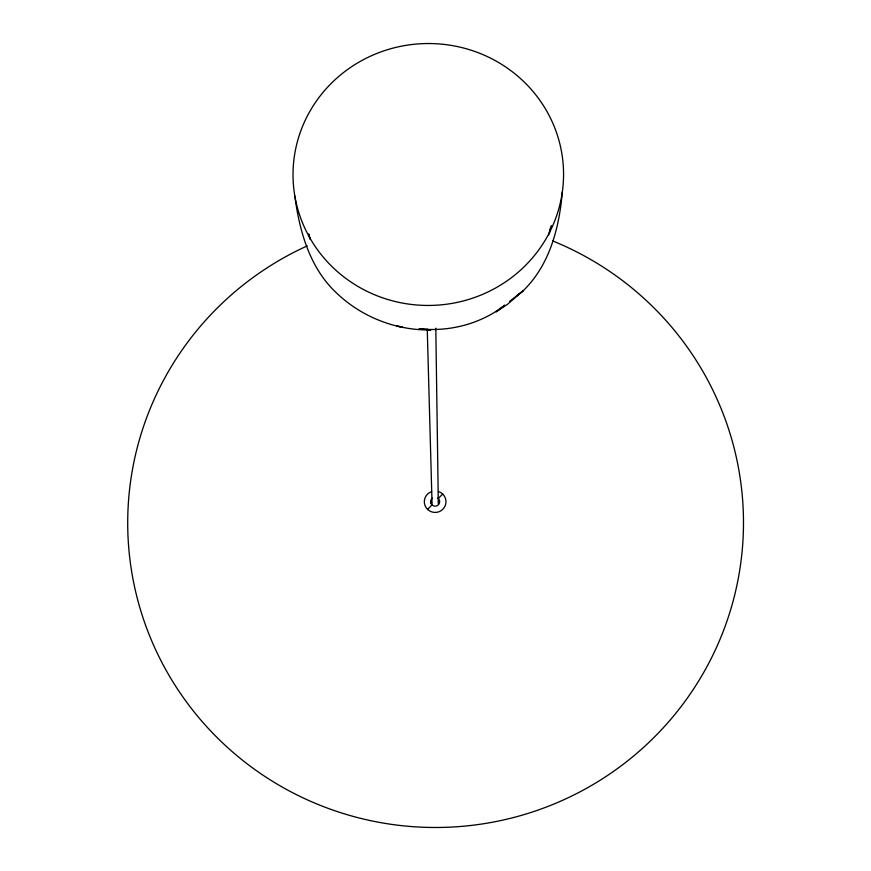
<?xml version="1.0" encoding="UTF-8"?>
<svg xmlns="http://www.w3.org/2000/svg" width="871" height="871" viewBox="0 0 871 871"><rect width="100%" height="100%" fill="white"/><g stroke="black" fill="none" stroke-linecap="round" stroke-linejoin="round"><path stroke-width="1.31" d="M562.35 191.783A135.266 130.955 -1.2 0 1 345.645 278.274A135.266 130.955 -1.2 0 1 376.893 53.425A135.266 130.955 -1.2 0 1 562.35 191.783C559.28 227.679 549.764 265.045 523.014 290.914L516.416 296.096M549.459 232.753L550.646 227.462M548.654 234.974L551.365 225.535M427.607 509.415L432.005 504.919M438.287 498.506L442.686 494.031M504.396 305.416C480.814 324.045 448.739 332.145 419.093 328.737M509.568 301.388L523.014 290.914L507.63 304.208L496.122 311.862L504.668 305.22M420.399 328.803L430.862 329.946C396.621 330.512 362.608 317.458 337.632 294.006C310 268.921 299.537 231.795 294.844 196.029M310.196 238.752L308.65 233.929L310 239.198M427.247 329.042L432.06 504.091M435.805 328.182L438.331 503.939M552.573 240.886A307.888 304.698 -1.2 0 1 682.516 704.693A307.888 304.698 -1.2 0 1 196.225 714.525A307.888 304.698 -1.2 0 1 307.311 245.851M438.331 491.494A10.833 10.713 -1.2 0 1 444.014 507.891A10.833 10.713 -1.2 0 1 426.485 508.163A10.833 10.713 -1.2 0 1 431.646 491.603M437.743 498.06A4.518 4.464 -1.2 0 1 438.549 504.647A4.518 4.464 -1.2 0 1 431.842 504.755A4.518 4.464 -1.2 0 1 432.441 498.147M431.047 503.329A4.486 4.431 -1.2 0 1 431.548 502.415M438.342 501.772A4.486 4.431 -1.2 0 1 438.908 502.436M430.59 501.892A6.086 6.021 -1.2 0 1 431.265 501.228M402.086 326.81L396.86 326.233L402.086 326.821"/></g></svg>
